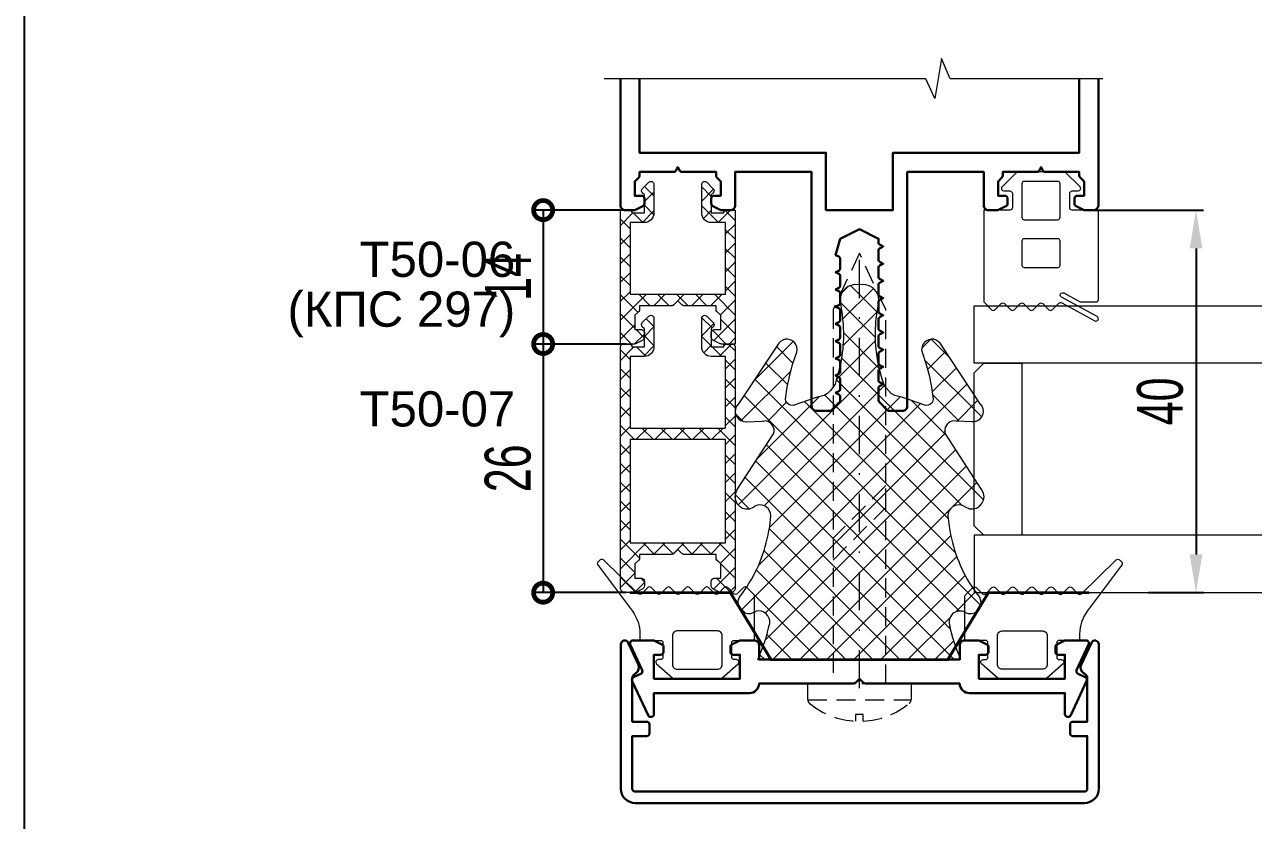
# Model space of a CAD drawing. Extents: x -37 to 8820, y -336 to 478.
# Drawn here: x 5480 to 5560.3, y 119.6 to 171.6 of the extents above; entities that cross this region are included whole.
import ezdxf

# ---------------------------------------------------------------- set-up
doc = ezdxf.new("R2010")
doc.units = 0
doc.header["$LTSCALE"] = 5
doc.linetypes.add('DASHDOT', pattern=[1, 0.5, -0.25, 0, -0.25])
doc.linetypes.add('HIDDEN', pattern=[0.375, 0.25, -0.125])
doc.layers.get('0').update_dxf_attribs({"linetype": 'CONTINUOUS', "lineweight": 30})
doc.layers.get('DEFPOINTS').update_dxf_attribs({"linetype": 'CONTINUOUS'})
for name, color, linetype, lineweight in [('1', 6, 'DASHDOT', 13), ('2', 3, 'HIDDEN', 13), ('Dimentions', 5, 'CONTINUOUS', 15), ('Glass', 5, 'CONTINUOUS', 20), ('Герлен', 7, 'CONTINUOUS', 60), ('Зигзаг', 1, 'CONTINUOUS', 15), ('Текстовый', 7, 'CONTINUOUS', 9), ('Уплотнители', 1, 'CONTINUOUS', 20), ('Штриховка', 1, 'CONTINUOUS', 5)]:
    doc.layers.add(name, color=color, linetype=linetype, lineweight=lineweight)
doc.layers.add('Скрытые', color=14, linetype='CONTINUOUS', plot=False)
doc.styles.add('3', font='RUSS.SHX', dxfattribs={"width": 0.7, "height": 3})
doc.styles.add('Каталожный', font='arial.ttf', dxfattribs={"height": 2.5})
doc.dimstyles.new('MX1_6', dxfattribs={"dimtxt": 3, "dimasz": 2.5, "dimexe": 0.5, "dimexo": 0, "dimgap": 0.8, "dimtad": 1, "dimlfac": 1.6, "dimdsep": 46, "dimtxsty": '3', "dimcen": 0, "dimclrd": 256, "dimclre": 256, "dimclrt": 256, "dimaunit": 1, "dimadec": 0, "dimazin": 0, "dimtfac": 1, "dimtmove": 0, "dimatfit": 1, "dimfxl": 1, "dimtvp": 1, "dimtolj": 1, "dimtzin": 0, "dimarcsym": 0})

# ---------------------------------------------------------------- blocks, each defined once
blk = doc.blocks.new('_DotSmall')
at = {"color": 0, "linetype": 'ByBlock', "const_width": 0.5}
blk.add_lwpolyline([(-0.0625, 0, 1), (0.0625, 0, 1)], format="xyb", close=True, dxfattribs=at)
blk = doc.blocks.new('*D927')
at = {"layer": 'DEFPOINTS', "color": 0, "linetype": 'Continuous', "transparency": 16777216}
for p in [(5518.962, 159.457), (5513.907, 150.707), (5519.337, 150.707)]:
    blk.add_point(p, dxfattribs=at)
at = {"layer": 'Dimentions', "linetype": 'Continuous', "lineweight": -2, "transparency": 16777216}
for p, q in [((5518.962, 159.457), (5513.407, 159.457)), ((5513.907, 159.457), (5513.907, 150.707)), ((5519.337, 150.707), (5513.407, 150.707))]:
    blk.add_line(p, q, dxfattribs=at)
at = {"layer": 'Dimentions', "linetype": 'Continuous', "lineweight": -2, "transparency": 16777216, "xscale": 2.5, "yscale": 2.5, "zscale": 2.5}
for p, rotation in [((5513.907, 159.457), 90), ((5513.907, 150.707), 270)]:
    blk.add_blockref('_DotSmall', p, dxfattribs=dict(at, rotation=rotation))
at = {"layer": 'Dimentions', "linetype": 'Continuous', "transparency": 16777216, "insert": (5511.607, 155.082), "char_height": 3, "attachment_point": 5, "rotation": 90, "style": '3'}
blk.add_mtext('\\A1;14', dxfattribs=at)
blk = doc.blocks.new('*D1155')
at = {"layer": 'DEFPOINTS', "color": 0, "transparency": 16777216}
for p in [(5549.609, 159.457), (5553.479, 134.457), (5556.595, 134.457)]:
    blk.add_point(p, dxfattribs=at)
at = {"layer": 'Dimentions', "lineweight": -2, "transparency": 16777216}
for p, q in [((5549.609, 159.457), (5557.095, 159.457)), ((5556.595, 156.957), (5556.595, 136.957)), ((5553.479, 134.457), (5557.095, 134.457))]:
    blk.add_line(p, q, dxfattribs=at)
at = {"layer": 'Dimentions', "transparency": 16777216}
for points in [[(5556.179, 156.957), (5557.012, 156.957), (5556.595, 159.457)], [(5556.179, 136.957), (5557.012, 136.957), (5556.595, 134.457)]]:
    blk.add_solid(points, dxfattribs=at)
at = {"layer": 'Dimentions', "transparency": 16777216, "insert": (5554.252, 146.957), "char_height": 3, "attachment_point": 5, "rotation": 90, "style": '3'}
blk.add_mtext('\\A1;40', dxfattribs=at)
blk = doc.blocks.new('*D1156')
at = {"layer": 'DEFPOINTS', "color": 0, "linetype": 'Continuous', "transparency": 16777216}
for p in [(5518.962, 150.707), (5513.907, 134.457), (5519.337, 134.457)]:
    blk.add_point(p, dxfattribs=at)
at = {"layer": 'Dimentions', "linetype": 'Continuous', "lineweight": -2, "transparency": 16777216}
for p, q in [((5518.962, 150.707), (5513.407, 150.707)), ((5513.907, 150.707), (5513.907, 134.457)), ((5519.337, 134.457), (5513.407, 134.457))]:
    blk.add_line(p, q, dxfattribs=at)
at = {"layer": 'Dimentions', "linetype": 'Continuous', "lineweight": -2, "transparency": 16777216, "xscale": 2.5, "yscale": 2.5, "zscale": 2.5}
for p, rotation in [((5513.907, 150.707), 90), ((5513.907, 134.457), 270)]:
    blk.add_blockref('_DotSmall', p, dxfattribs=dict(at, rotation=rotation))
at = {"layer": 'Dimentions', "linetype": 'Continuous', "transparency": 16777216, "insert": (5511.607, 142.582), "char_height": 3, "attachment_point": 5, "rotation": 90, "style": '3'}
blk.add_mtext('\\A1;26', dxfattribs=at)
blk = doc.blocks.new('1')
at = {"layer": 'Уплотнители'}
blk.add_line((0, -6.638), (0, 6.638), dxfattribs=at)
for points in [[(4.054, 7.863), (4.19, 7.754), (4.775, 7.346)], [(11.114, 7.985), (14.746, 5.618), (14.909, 5.577)], [(15.562, 7.563), (15.549, 7.373), (15.589, 6.353), (15.603, 6.19)], [(15.549, 7.373), (15.549, 7.359)], [(20.786, 5.156), (20.677, 5.278), (16.719, 7.904)], [(0, 6.638), (0.707, 6.353), (1.428, 6.108), (2.163, 5.917), (2.353, 5.863)], [(3.02, 7.101), (3.088, 6.938), (3.156, 6.747)], [(9.862, 7.169), (9.93, 6.979), (10.026, 6.829)], [(8.693, 5.863), (9.4, 5.795), (9.577, 5.809)], [(15.589, 6.353), (15.589, 6.339)], [(14.746, 5.618), (14.746, 5.605)], [(24.513, -0.231), (24.486, 0), (24.513, 0.231)], [(24.486, 0), (24.486, -0.014)], [(17.263, -2.313), (17.263, -2.326)], [(16.95, -3.333), (16.95, -3.346)], [(16.61, -4.339), (16.61, -4.353)], [(11.114, -7.985), (14.746, -5.618), (14.909, -5.577)], [(16.719, -7.904), (20.677, -5.278), (20.786, -5.156)], [(0, -6.638), (0.707, -6.353), (1.428, -6.108), (2.163, -5.917)], [(9.577, -5.809), (9.4, -5.781), (8.693, -5.863)], [(15.562, -7.563), (15.549, -7.373), (15.589, -6.353), (15.603, -6.176)], [(15.589, -6.353), (15.589, -6.366)], [(3.088, -6.938), (3.088, -6.924), (3.02, -7.101)], [(9.862, -7.169), (9.93, -6.979), (10.026, -6.829)], [(4.775, -7.346), (4.19, -7.754), (4.054, -7.863)], [(15.549, -7.373), (15.549, -7.387)]]:
    blk.add_lwpolyline(points, dxfattribs=at)
for points in [[(23.724, 1.238), (23.493, 1.265), (23.262, 1.238), (22.541, 1.129, -0.091156), (18.95, 1.32), (18.256, 1.51), (18.011, 1.592), (17.78, 1.728), (17.576, 1.891), (17.399, 2.081), (17.263, 2.313), (17.127, 2.83), (16.95, 3.333), (16.61, 4.339), (16.623, 4.489), (16.678, 4.625), (16.759, 4.734), (16.895, 4.802), (17.031, 4.829), (17.807, 4.72), (18.582, 4.557), (19.344, 4.353), (20.092, 4.095), (20.255, 4.067), (20.432, 4.095)], [(20.432, -4.095), (20.255, -4.067), (20.092, -4.095), (19.344, -4.353), (18.582, -4.557), (17.807, -4.72), (17.031, -4.829), (16.895, -4.802), (16.759, -4.734), (16.678, -4.612), (16.623, -4.489), (16.61, -4.339), (16.95, -3.333), (17.127, -2.83), (17.263, -2.313), (17.399, -2.081), (17.576, -1.891), (17.78, -1.728), (18.011, -1.592), (18.256, -1.51), (18.95, -1.32, -0.091156), (22.541, -1.129), (23.262, -1.238), (23.493, -1.265), (23.724, -1.238)]]:
    blk.add_lwpolyline(points, format="xyb", dxfattribs=at)
blk.add_arc((2.448, -6.584), 0.725, 331.99667, 113.16431, dxfattribs=at)
for points in [[(4.054, 7.863), (3.483, 8.167), (2.913, 7.721), (3.02, 7.101)], [(11.114, 7.985), (10.515, 8.44), (9.696, 7.86), (9.862, 7.169)], [(16.719, 7.904), (16.304, 8.307), (15.684, 8.116), (15.562, 7.563)], [(4.775, 7.346), (6.039, 6.535), (7.216, 6.114), (8.693, 5.863)], [(2.353, 5.863), (2.82, 5.791), (3.304, 6.274), (3.156, 6.747)], [(9.577, 5.809), (10.023, 5.934), (10.241, 6.419), (10.026, 6.829)], [(14.909, 5.577), (15.253, 5.547), (15.604, 5.837), (15.603, 6.19)], [(20.432, 4.095), (20.887, 4.194), (21.117, 4.806), (20.786, 5.156)], [(24.513, 0.231), (24.529, 0.69), (24.164, 1.159), (23.724, 1.238)], [(23.724, -1.238), (24.2, -1.106), (24.509, -0.733), (24.513, -0.231)], [(20.786, -5.156), (21.117, -4.806), (20.887, -4.194), (20.432, -4.095)], [(15.603, -6.176), (15.595, -5.83), (15.248, -5.548), (14.909, -5.577)], [(8.693, -5.863), (7.303, -6.095), (5.949, -6.556), (4.775, -7.346)], [(10.026, -6.829), (10.234, -6.412), (10.041, -5.944), (9.577, -5.809)], [(3.02, -7.101), (2.913, -7.721), (3.483, -8.167), (4.054, -7.863)], [(9.862, -7.169), (9.696, -7.86), (10.515, -8.44), (11.114, -7.985)], [(15.562, -7.563), (15.655, -8.105), (16.342, -8.292), (16.719, -7.904)]]:
    blk.add_open_spline(points, degree=3, dxfattribs=at)

msp = doc.modelspace()

# ---------------------------------------------------------------- hatches: boundary and pattern name
at = {"layer": 'Штриховка', "lineweight": 5}
h = msp.add_hatch(dxfattribs=at)
h.set_pattern_fill('ANSI37', color=256, scale=7, style=0)
h.set_pattern_definition([(45, (7916.0823, 7291.2416), (-0.61871843, 0.61871843), []), (135, (7916.0823, 7291.2416), (-0.61871843, -0.61871843), [])])
edge = h.paths.add_edge_path()
edge.add_line((5522.7115, 153.5192), (5522.454, 153.2616))
edge.add_arc((5522.3214, 153.3942), 0.1875, 270, 315, ccw=False)
edge.add_line((5522.3214, 153.2067), (5520.2115, 153.2067))
edge.add_line((5520.2115, 153.2067), (5520.2115, 152.9719))
edge.add_arc((5520.024, 152.9719), 0.1875, -45, 0, ccw=False)
edge.add_line((5520.1566, 152.8393), (5519.899, 152.5817))
edge.add_line((5519.899, 152.5817), (5519.899, 151.6442))
edge.add_line((5519.899, 151.6442), (5520.3365, 151.6442))
edge.add_arc((5520.3365, 151.4567), 0.1875, 0, 90, ccw=False)
edge.add_line((5520.524, 151.4567), (5520.524, 151.1351))
edge.add_arc((5520.3365, 151.1351), 0.1875, 296.565051, 360, ccw=False)
edge.add_line((5520.4204, 150.9674), (5519.9386, 150.7265))
edge.add_arc((5519.8548, 150.8942), 0.1875, 270, 296.565051, ccw=False)
edge.add_line((5519.8548, 150.7067), (5518.9615, 150.7067))
edge.add_line((5518.9615, 150.7067), (5518.9615, 159.4567))
edge.add_line((5518.9615, 159.4567), (5519.524, 159.4567))
edge.add_arc((5519.524, 159.2692), 0.1875, 0, 90, ccw=False)
edge.add_line((5519.7115, 159.2692), (5520.524, 159.2692))
edge.add_line((5520.524, 159.2692), (5520.524, 160.4567))
edge.add_line((5520.524, 160.4567), (5520.3915, 160.5893))
edge.add_arc((5520.524, 160.7219), 0.1875, 135, 225, ccw=False)
edge.add_line((5520.3915, 160.8545), (5520.8107, 161.2737))
edge.add_arc((5520.9508, 161.1335), 0.1982, 0, 135, ccw=False)
edge.add_line((5521.149, 161.1335), (5521.149, 159.2692))
edge.add_arc((5520.524, 159.2692), 0.625, -90, 0, ccw=False)
edge.add_line((5520.524, 158.6442), (5519.5865, 158.6442))
edge.add_line((5519.5865, 158.6442), (5519.5865, 153.9567))
edge.add_line((5519.5865, 153.9567), (5525.8365, 153.9567))
edge.add_line((5525.8365, 153.9567), (5525.8365, 158.6442))
edge.add_line((5525.8365, 158.6442), (5524.899, 158.6442))
edge.add_arc((5524.899, 159.2692), 0.625, 180, 270, ccw=False)
edge.add_line((5524.274, 159.2692), (5524.274, 161.1335))
edge.add_arc((5524.4723, 161.1335), 0.1982, 45, 180, ccw=False)
edge.add_line((5524.6124, 161.2737), (5525.0316, 160.8545))
edge.add_arc((5524.899, 160.7219), 0.1875, -45, 45, ccw=False)
edge.add_line((5525.0316, 160.5893), (5524.899, 160.4567))
edge.add_line((5524.899, 160.4567), (5524.899, 159.2692))
edge.add_line((5524.899, 159.2692), (5525.7115, 159.2692))
edge.add_arc((5525.899, 159.2692), 0.1875, 90, 180, ccw=False)
edge.add_line((5525.899, 159.4567), (5526.4615, 159.4567))
edge.add_line((5526.4615, 159.4567), (5526.4615, 150.7067))
edge.add_line((5526.4615, 150.7067), (5525.5683, 150.7067))
edge.add_arc((5525.5683, 150.8942), 0.1875, 243.434949, 270, ccw=False)
edge.add_line((5525.4845, 150.7265), (5525.0027, 150.9674))
edge.add_arc((5525.0865, 151.1351), 0.1875, 180, 243.434949, ccw=False)
edge.add_line((5524.899, 151.1351), (5524.899, 151.4567))
edge.add_arc((5525.0865, 151.4567), 0.1875, 90, 180, ccw=False)
edge.add_line((5525.0865, 151.6442), (5525.524, 151.6442))
edge.add_line((5525.524, 151.6442), (5525.524, 152.5817))
edge.add_line((5525.524, 152.5817), (5525.2665, 152.8393))
edge.add_arc((5525.399, 152.9719), 0.1875, 180, 225, ccw=False)
edge.add_line((5525.2115, 152.9719), (5525.2115, 153.2067))
edge.add_line((5525.2115, 153.2067), (5523.1017, 153.2067))
edge.add_arc((5523.1017, 153.3942), 0.1875, 225, 270, ccw=False)
edge.add_line((5522.9691, 153.2616), (5522.7115, 153.5192))
h = msp.add_hatch(dxfattribs=at)
h.set_pattern_fill('NET', color=256, scale=10, angle=135, style=0)
h.set_pattern_definition([(135, (3392.3131, -6973.952), (-0.88388348, -0.88388348), []), (225, (3392.3131, -6973.952), (0.88388348, -0.88388348), [])])
edge = h.paths.add_edge_path()
edge.add_spline(control_points=[(5534.3553, 154.595), (5533.8962, 154.6109), (5533.4271, 154.2461), (5533.3486, 153.806)], knot_values=[0, 0, 0, 0, 1, 1, 1, 1], degree=3, periodic=0)
edge.add_line((5533.3486, 153.806), (5533.3214, 153.5748))
edge.add_line((5533.3214, 153.5748), (5533.3486, 153.3435))
edge.add_line((5533.3486, 153.3435), (5533.4575, 152.6225))
edge.add_arc((5523.5947, 151.3449), 9.9451, 346.547552, 367.381309, ccw=False)
edge.add_line((5533.267, 149.0312), (5533.0766, 148.3375))
edge.add_line((5533.0766, 148.3375), (5532.995, 148.0926))
edge.add_line((5532.995, 148.0926), (5532.8589, 147.8613))
edge.add_line((5532.8589, 147.8613), (5532.6957, 147.6573))
edge.add_line((5532.6957, 147.6573), (5532.5052, 147.4804))
edge.add_line((5532.5052, 147.4804), (5532.274, 147.3444))
edge.add_line((5532.274, 147.3444), (5531.757, 147.2084))
edge.add_line((5531.757, 147.2084), (5531.2537, 147.0315))
edge.add_line((5531.2537, 147.0315), (5530.2471, 146.6914))
edge.add_line((5530.2471, 146.6914), (5530.0974, 146.7051))
edge.add_line((5530.0974, 146.7051), (5529.9614, 146.7595))
edge.add_line((5529.9614, 146.7595), (5529.8526, 146.8411))
edge.add_line((5529.8526, 146.8411), (5529.7846, 146.9771))
edge.add_line((5529.7846, 146.9771), (5529.7573, 147.1132))
edge.add_line((5529.7573, 147.1132), (5529.8662, 147.8885))
edge.add_line((5529.8662, 147.8885), (5530.0294, 148.6639))
edge.add_line((5530.0294, 148.6639), (5530.2335, 149.4257))
edge.add_line((5530.2335, 149.4257), (5530.4919, 150.1739))
edge.add_line((5530.4919, 150.1739), (5530.5191, 150.3372))
edge.add_line((5530.5191, 150.3372), (5530.4919, 150.514))
edge.add_spline(control_points=[(5530.4919, 150.514), (5530.3929, 150.9688), (5529.7809, 151.1982), (5529.4309, 150.8677)], knot_values=[0, 0, 0, 0, 1, 1, 1, 1], degree=3, periodic=0)
edge.add_line((5529.4309, 150.8677), (5529.3084, 150.7589))
edge.add_line((5529.3084, 150.7589), (5526.683, 146.8003))
edge.add_spline(control_points=[(5526.683, 146.8003), (5526.2792, 146.3854), (5526.4708, 145.7653), (5527.0231, 145.644)], knot_values=[0, 0, 0, 0, 1, 1, 1, 1], degree=3, periodic=0)
edge.add_line((5527.0231, 145.644), (5527.2135, 145.6304))
edge.add_line((5527.2135, 145.6304), (5528.2338, 145.6712))
edge.add_line((5528.2338, 145.6712), (5528.397, 145.6848))
edge.add_spline(control_points=[(5528.397, 145.6848), (5528.7491, 145.6862), (5529.0393, 145.3345), (5529.0092, 144.991)], knot_values=[0, 0, 0, 0, 1, 1, 1, 1], degree=3, periodic=0)
edge.add_line((5529.0125, 145.0044), (5528.9683, 144.8278))
edge.add_line((5528.9683, 144.8278), (5526.6014, 141.1957))
edge.add_spline(control_points=[(5526.6014, 141.1957), (5526.1468, 140.5967), (5526.7265, 139.778), (5527.4176, 139.9442)], knot_values=[0, 0, 0, 0, 1, 1, 1, 1], degree=3, periodic=0)
edge.add_line((5527.4176, 139.9442), (5527.608, 140.0122))
edge.add_line((5527.608, 140.0122), (5527.7576, 140.1074))
edge.add_spline(control_points=[(5527.7576, 140.1074), (5528.168, 140.3226), (5528.6528, 140.1049), (5528.7779, 139.6585)], knot_values=[0, 0, 0, 0, 1, 1, 1, 1], degree=3, periodic=0)
edge.add_line((5528.777, 139.67), (5528.7915, 139.4817))
edge.add_line((5528.7915, 139.4817), (5528.7235, 138.7743))
edge.add_spline(control_points=[(5528.7235, 138.7743), (5528.4727, 137.2981), (5528.0513, 136.1207), (5527.2407, 134.8565)], knot_values=[0, 0, 0, 0, 1, 1, 1, 1], degree=3, periodic=0)
edge.add_line((5527.2407, 134.8565), (5526.8326, 134.2716))
edge.add_line((5526.8326, 134.2716), (5526.7238, 134.1355))
edge.add_spline(control_points=[(5526.7238, 134.1355), (5526.42, 133.5644), (5526.8657, 132.9949), (5527.4856, 133.1017)], knot_values=[0, 0, 0, 0, 1, 1, 1, 1], degree=3, periodic=0)
edge.add_line((5527.4856, 133.1017), (5527.6488, 133.1697))
edge.add_line((5527.6488, 133.1697), (5527.8393, 133.2377))
edge.add_spline(control_points=[(5527.8393, 133.2377), (5528.3124, 133.3857), (5528.7958, 132.9021), (5528.7235, 132.4351)], knot_values=[0, 0, 0, 0, 1, 1, 1, 1], degree=3, periodic=0)
edge.add_line((5528.7276, 132.4496), (5528.6691, 132.2447))
edge.add_line((5528.6691, 132.2447), (5528.4786, 131.5101))
edge.add_line((5528.4786, 131.5101), (5528.2338, 130.7891))
edge.add_line((5528.2338, 130.7891), (5527.9481, 130.0817))
edge.add_line((5527.9481, 130.0817), (5541.225, 130.0817))
edge.add_line((5541.225, 130.0817), (5540.9393, 130.7891))
edge.add_line((5540.9393, 130.7891), (5540.6945, 131.5101))
edge.add_line((5540.6945, 131.5101), (5540.504, 132.2447))
edge.add_arc((5541.1704, 132.5298), 0.7248, 61.996669, 203.164313, ccw=False)
edge.add_line((5541.5107, 133.1697), (5541.6875, 133.1017))
edge.add_spline(control_points=[(5541.6875, 133.1017), (5542.3074, 132.9949), (5542.7531, 133.5644), (5542.4493, 134.1355)], knot_values=[0, 0, 0, 0, 1, 1, 1, 1], degree=3, periodic=0)
edge.add_line((5542.4493, 134.1355), (5542.3405, 134.2716))
edge.add_line((5542.3405, 134.2716), (5541.9324, 134.8565))
edge.add_spline(control_points=[(5541.9324, 134.8565), (5541.1425, 136.0309), (5540.6811, 137.3851), (5540.4496, 138.7743)], knot_values=[0, 0, 0, 0, 1, 1, 1, 1], degree=3, periodic=0)
edge.add_line((5540.4496, 138.7743), (5540.368, 139.4817))
edge.add_line((5540.368, 139.4817), (5540.3952, 139.6585))
edge.add_spline(control_points=[(5540.3952, 139.6585), (5540.531, 140.1228), (5540.9983, 140.316), (5541.4154, 140.1074)], knot_values=[0, 0, 0, 0, 1, 1, 1, 1], degree=3, periodic=0)
edge.add_line((5541.4017, 140.1161), (5541.5651, 140.0122))
edge.add_line((5541.5651, 140.0122), (5541.7555, 139.9442))
edge.add_spline(control_points=[(5541.7555, 139.9442), (5542.4466, 139.778), (5543.0263, 140.5967), (5542.5717, 141.1957)], knot_values=[0, 0, 0, 0, 1, 1, 1, 1], degree=3, periodic=0)
edge.add_line((5542.5717, 141.1957), (5540.2047, 144.8278))
edge.add_line((5540.2047, 144.8278), (5540.1639, 144.991))
edge.add_spline(control_points=[(5540.1639, 144.991), (5540.1342, 145.3302), (5540.4163, 145.6766), (5540.7625, 145.6848)], knot_values=[0, 0, 0, 0, 1, 1, 1, 1], degree=3, periodic=0)
edge.add_line((5540.7435, 145.6863), (5540.9393, 145.6712))
edge.add_line((5540.9393, 145.6712), (5541.9596, 145.6304))
edge.add_line((5541.9596, 145.6304), (5542.15, 145.644))
edge.add_spline(control_points=[(5542.15, 145.644), (5542.6914, 145.7369), (5542.8785, 146.4235), (5542.4901, 146.8003)], knot_values=[0, 0, 0, 0, 1, 1, 1, 1], degree=3, periodic=0)
edge.add_line((5542.4901, 146.8003), (5539.8647, 150.7589))
edge.add_line((5539.8647, 150.7589), (5539.7422, 150.8677))
edge.add_spline(control_points=[(5539.7422, 150.8677), (5539.3922, 151.1982), (5538.7802, 150.9688), (5538.6812, 150.514)], knot_values=[0, 0, 0, 0, 1, 1, 1, 1], degree=3, periodic=0)
edge.add_line((5538.6812, 150.514), (5538.654, 150.3372))
edge.add_line((5538.654, 150.3372), (5538.6812, 150.1739))
edge.add_line((5538.6812, 150.1739), (5538.9396, 149.4257))
edge.add_line((5538.9396, 149.4257), (5539.1437, 148.6639))
edge.add_line((5539.1437, 148.6639), (5539.3069, 147.8885))
edge.add_line((5539.3069, 147.8885), (5539.4157, 147.1132))
edge.add_line((5539.4157, 147.1132), (5539.3885, 146.9771))
edge.add_line((5539.3885, 146.9771), (5539.3205, 146.8411))
edge.add_line((5539.3205, 146.8411), (5539.1981, 146.7595))
edge.add_line((5539.1981, 146.7595), (5539.0757, 146.7051))
edge.add_line((5539.0757, 146.7051), (5538.926, 146.6914))
edge.add_line((5538.926, 146.6914), (5537.9194, 147.0315))
edge.add_line((5537.9194, 147.0315), (5537.4161, 147.2084))
edge.add_line((5537.4161, 147.2084), (5536.8991, 147.3444))
edge.add_line((5536.8991, 147.3444), (5536.6679, 147.4804))
edge.add_line((5536.6679, 147.4804), (5536.4774, 147.6573))
edge.add_line((5536.4774, 147.6573), (5536.3142, 147.8613))
edge.add_line((5536.3142, 147.8613), (5536.1781, 148.0926))
edge.add_line((5536.1781, 148.0926), (5536.0965, 148.3375))
edge.add_line((5536.0965, 148.3375), (5535.9061, 149.0312))
edge.add_arc((5545.5784, 151.3449), 9.9451, 172.618691, 193.452448, ccw=False)
edge.add_line((5535.7156, 152.6225), (5535.8245, 153.3435))
edge.add_line((5535.8245, 153.3435), (5535.8517, 153.5748))
edge.add_line((5535.8517, 153.5748), (5535.8245, 153.806))
edge.add_spline(control_points=[(5535.8245, 153.806), (5535.692, 154.2812), (5535.3193, 154.5905), (5534.8178, 154.595)], knot_values=[0, 0, 0, 0, 1, 1, 1, 1], degree=3, periodic=0)
edge.add_line((5534.8178, 154.595), (5534.5865, 154.5678))
edge.add_line((5534.5865, 154.5678), (5534.3553, 154.595))
h = msp.add_hatch(dxfattribs=at)
h.set_pattern_fill('ANSI37', color=256, scale=7, style=0)
h.set_pattern_definition([(45, (7893.3299, 7274.52366), (-0.61871843, 0.61871843), []), (135, (7893.3299, 7274.52366), (-0.61871843, -0.61871843), [])])
h.paths.add_polyline_path([(5525.8365, 144.4567), (5519.5865, 144.4567), (5519.5865, 137.7067), (5525.8365, 137.7067)], flags=16)
edge = h.paths.add_edge_path()
edge.add_line((5525.8365, 145.2067), (5525.8365, 149.8942))
edge.add_line((5525.8365, 149.8942), (5524.899, 149.8942))
edge.add_arc((5524.899, 150.5192), 0.625, 180, 270, ccw=False)
edge.add_line((5524.274, 150.5192), (5524.274, 152.3835))
edge.add_arc((5524.4723, 152.3835), 0.1982, 45, 180, ccw=False)
edge.add_line((5524.6124, 152.5237), (5525.0316, 152.1045))
edge.add_arc((5524.899, 151.9719), 0.1875, -45, 45, ccw=False)
edge.add_line((5525.0316, 151.8393), (5524.899, 151.7067))
edge.add_line((5524.899, 151.7067), (5524.899, 150.5192))
edge.add_line((5524.899, 150.5192), (5525.7115, 150.5192))
edge.add_arc((5525.899, 150.5192), 0.1875, 90, 180, ccw=False)
edge.add_line((5525.899, 150.7067), (5526.274, 150.7067))
edge.add_arc((5526.274, 150.5192), 0.1875, 0, 90, ccw=False)
edge.add_line((5526.4615, 150.5192), (5526.4615, 134.7692))
edge.add_arc((5526.149, 134.7692), 0.3125, -90, 0, ccw=False)
edge.add_line((5526.149, 134.4567), (5525.5683, 134.4567))
edge.add_arc((5525.5683, 134.6442), 0.1875, 243.434949, 270, ccw=False)
edge.add_line((5525.4845, 134.4765), (5525.0027, 134.7174))
edge.add_arc((5525.0865, 134.8851), 0.1875, 180, 243.434949, ccw=False)
edge.add_line((5524.899, 134.8851), (5524.899, 135.2067))
edge.add_arc((5525.0865, 135.2067), 0.1875, 90, 180, ccw=False)
edge.add_line((5525.0865, 135.3942), (5525.524, 135.3942))
edge.add_line((5525.524, 135.3942), (5525.524, 136.3317))
edge.add_line((5525.524, 136.3317), (5525.2665, 136.5893))
edge.add_arc((5525.399, 136.7219), 0.1875, 180, 225, ccw=False)
edge.add_line((5525.2115, 136.7219), (5525.2115, 136.9567))
edge.add_line((5525.2115, 136.9567), (5523.1017, 136.9567))
edge.add_arc((5523.1017, 137.1442), 0.1875, 225, 270, ccw=False)
edge.add_line((5522.9691, 137.0116), (5522.7115, 137.2692))
edge.add_line((5522.7115, 137.2692), (5522.454, 137.0116))
edge.add_arc((5522.3214, 137.1442), 0.1875, 270, 315, ccw=False)
edge.add_line((5522.3214, 136.9567), (5520.2115, 136.9567))
edge.add_line((5520.2115, 136.9567), (5520.2115, 136.7219))
edge.add_arc((5520.024, 136.7219), 0.1875, -45, 0, ccw=False)
edge.add_line((5520.1566, 136.5893), (5519.899, 136.3317))
edge.add_line((5519.899, 136.3317), (5519.899, 135.3942))
edge.add_line((5519.899, 135.3942), (5520.3365, 135.3942))
edge.add_arc((5520.3365, 135.2067), 0.1875, 0, 90, ccw=False)
edge.add_line((5520.524, 135.2067), (5520.524, 134.8851))
edge.add_arc((5520.3365, 134.8851), 0.1875, -63.434949, 0, ccw=False)
edge.add_line((5520.4204, 134.7174), (5519.9386, 134.4765))
edge.add_arc((5519.8548, 134.6442), 0.1875, 270, 296.565051, ccw=False)
edge.add_line((5519.8548, 134.4567), (5519.274, 134.4567))
edge.add_arc((5519.274, 134.7692), 0.3125, 180, 270, ccw=False)
edge.add_line((5518.9615, 134.7692), (5518.9615, 150.5192))
edge.add_arc((5519.149, 150.5192), 0.1875, 90, 180, ccw=False)
edge.add_line((5519.149, 150.7067), (5519.524, 150.7067))
edge.add_arc((5519.524, 150.5192), 0.1875, 0, 90, ccw=False)
edge.add_line((5519.7115, 150.5192), (5520.524, 150.5192))
edge.add_line((5520.524, 150.5192), (5520.524, 151.7067))
edge.add_line((5520.524, 151.7067), (5520.3915, 151.8393))
edge.add_arc((5520.524, 151.9719), 0.1875, 135, 225, ccw=False)
edge.add_line((5520.3915, 152.1045), (5520.8107, 152.5237))
edge.add_arc((5520.9508, 152.3835), 0.1982, 0, 135, ccw=False)
edge.add_line((5521.149, 152.3835), (5521.149, 150.5192))
edge.add_arc((5520.524, 150.5192), 0.625, -90, 0, ccw=False)
edge.add_line((5520.524, 149.8942), (5519.5865, 149.8942))
edge.add_line((5519.5865, 149.8942), (5519.5865, 145.2067))
edge.add_line((5519.5865, 145.2067), (5525.8365, 145.2067))

# ---------------------------------------------------------------- linework, layer by layer
msp.add_lwpolyline([(5518.9615, 168.0375), (5518.9615, 159.7692, 0.4142136), (5519.274, 159.4567), (5519.8548, 159.4567, 0.1164338), (5519.9386, 159.4765), (5520.4204, 159.7174, 0.284079), (5520.524, 159.8851), (5520.524, 160.2067, 0.4142136), (5520.3365, 160.3942), (5519.899, 160.3942), (5519.899, 161.3317), (5520.1566, 161.5893, 0.1989124), (5520.2115, 161.7219), (5520.2115, 161.9567), (5522.4394, 161.9567, 0.284079), (5522.6071, 162.0604), (5522.7115, 162.2692), (5522.816, 162.0604, 0.284079), (5522.9837, 161.9567), (5525.2115, 161.9567), (5525.2115, 161.7219, 0.1989124), (5525.2665, 161.5893), (5525.524, 161.3317), (5525.524, 160.3942), (5525.0865, 160.3942, 0.4142136), (5524.899, 160.2067), (5524.899, 159.8851, 0.284079), (5525.0027, 159.7174), (5525.4845, 159.4765, 0.1164338), (5525.5683, 159.4567), (5526.149, 159.4567, 0.4142136), (5526.4615, 159.7692), (5526.4615, 161.9567), (5531.4615, 161.9567), (5531.4615, 146.6442, 0.4142136), (5531.774, 146.3317), (5532.6339, 146.3317, 0.1989124), (5532.7665, 146.3866), (5533.2816, 146.9018, 0.1989124), (5533.3365, 147.0344), (5533.3365, 147.2471, 0.284079), (5533.2329, 147.4148), (5533.024, 147.5192), (5533.2329, 147.6236, 0.284079), (5533.3365, 147.7913), (5533.3365, 148.3721, 0.284079), (5533.2329, 148.5398), (5533.024, 148.6442), (5533.2329, 148.7486, 0.284079), (5533.3365, 148.9163), (5533.3365, 149.4971, 0.284079), (5533.2329, 149.6648), (5533.024, 149.7692), (5533.2329, 149.8736, 0.284079), (5533.3365, 150.0413), (5533.3365, 150.6221, 0.284079), (5533.2329, 150.7898), (5533.024, 150.8942), (5533.2329, 150.9986, 0.284079), (5533.3365, 151.1663), (5533.3365, 151.7471, 0.284079), (5533.2329, 151.9148), (5533.024, 152.0192), (5533.2329, 152.1236, 0.284079), (5533.3365, 152.2913), (5533.3365, 152.8721, 0.284079), (5533.2329, 153.0398), (5533.024, 153.1442), (5533.2329, 153.2486, 0.284079), (5533.3365, 153.4163), (5533.3365, 153.9971, 0.284079), (5533.2329, 154.1648), (5533.024, 154.2692), (5533.2329, 154.3736, 0.284079), (5533.3365, 154.5413), (5533.3365, 155.1221, 0.284079), (5533.2329, 155.2898), (5533.024, 155.3942), (5533.2329, 155.4986, 0.284079), (5533.3365, 155.6663), (5533.3365, 156.2471, 0.284079), (5533.2329, 156.4148), (5533.024, 156.5192), (5533.3365, 157.5817), (5534.5865, 158.2067), (5535.8365, 157.5817), (5535.8365, 157.3538, 0.284079), (5535.9402, 157.1861), (5536.149, 157.0817), (5535.9402, 156.9773, 0.284079), (5535.8365, 156.8096), (5535.8365, 156.2288, 0.284079), (5535.9402, 156.0611), (5536.149, 155.9567), (5535.9402, 155.8523, 0.284079), (5535.8365, 155.6846), (5535.8365, 155.1038, 0.284079), (5535.9402, 154.9361), (5536.149, 154.8317), (5535.9402, 154.7273, 0.284079), (5535.8365, 154.5596), (5535.8365, 153.9788, 0.284079), (5535.9402, 153.8111), (5536.149, 153.7067), (5535.9402, 153.6023, 0.284079), (5535.8365, 153.4346), (5535.8365, 152.8538, 0.284079), (5535.9402, 152.6861), (5536.149, 152.5817), (5535.9402, 152.4773, 0.284079), (5535.8365, 152.3096), (5535.8365, 151.7288, 0.284079), (5535.9402, 151.5611), (5536.149, 151.4567), (5535.9402, 151.3523, 0.284079), (5535.8365, 151.1846), (5535.8365, 150.6038, 0.284079), (5535.9402, 150.4361), (5536.149, 150.3317), (5535.9402, 150.2273, 0.284079), (5535.8365, 150.0596), (5535.8365, 149.4788, 0.284079), (5535.9402, 149.3111), (5536.149, 149.2067), (5535.9402, 149.1023, 0.284079), (5535.8365, 148.9346), (5535.8365, 148.3538, 0.284079), (5535.9402, 148.1861), (5536.149, 148.0817), (5535.9402, 147.9773, 0.284079), (5535.8365, 147.8096), (5535.8365, 147.0344, 0.1989124), (5535.8915, 146.9018), (5536.4066, 146.3866, 0.1989124), (5536.5392, 146.3317), (5537.399, 146.3317, 0.4142136), (5537.7115, 146.6442), (5537.7115, 161.9567), (5542.7115, 161.9567), (5542.7115, 159.7692, 0.4142136), (5543.024, 159.4567), (5543.6048, 159.4567, 0.1164338), (5543.6886, 159.4765), (5544.1704, 159.7174, 0.284079), (5544.274, 159.8851), (5544.274, 160.2067, 0.4142136), (5544.0865, 160.3942), (5543.649, 160.3942), (5543.649, 161.3317), (5543.9066, 161.5893, 0.1989124), (5543.9615, 161.7219), (5543.9615, 161.9567), (5546.1894, 161.9567, 0.284079), (5546.3571, 162.0604), (5546.4615, 162.2692), (5546.566, 162.0604, 0.284079), (5546.7337, 161.9567), (5548.9615, 161.9567), (5548.9615, 161.7219, 0.1989124), (5549.0165, 161.5893), (5549.274, 161.3317), (5549.274, 160.3942), (5548.8365, 160.3942, 0.4142136), (5548.649, 160.2067), (5548.649, 159.8851, 0.284079), (5548.7527, 159.7174), (5549.2345, 159.4765, 0.1164338), (5549.3183, 159.4567), (5549.899, 159.4567, 0.4142136), (5550.2115, 159.7692), (5550.2115, 168.0375)], format="xyb")
msp.add_lwpolyline([(5520.2115, 168.0375), (5520.2115, 163.2067), (5532.399, 163.2067), (5532.399, 159.4567), (5536.774, 159.4567), (5536.774, 163.2067), (5548.9615, 163.2067), (5548.9615, 168.0375)])
for points in [[(5519.7371, 126.019), (5519.7371, 128.8448, -0.2797393), (5519.939, 129.1774, 0.4015594), (5520.1336, 129.7504), (5519.4636, 131.1871, 0.8025849), (5518.9871, 131.0815), (5518.9871, 121.644, 0.4142136), (5519.9246, 120.7065), (5549.2996, 120.7065, 0.4142136), (5550.2371, 121.644), (5550.2371, 131.0815, 0.8025849), (5549.7605, 131.1871), (5549.0906, 129.7504, 0.4015594), (5549.2851, 129.1774, -0.2797393), (5549.4871, 128.8448), (5549.4871, 126.019), (5548.5496, 126.019, 0.4142136), (5548.3621, 125.8315), (5548.3621, 125.269, 0.4142136), (5548.5496, 125.0815), (5549.4871, 125.0815), (5549.4871, 121.644, -0.4142136), (5549.2996, 121.4565), (5519.9246, 121.4565, -0.4142136), (5519.7371, 121.644), (5519.7371, 125.0815), (5520.6746, 125.0815, 0.4142136), (5520.8621, 125.269), (5520.8621, 125.8315, 0.4142136), (5520.6746, 126.019)], [(5541.149, 128.5192), (5534.9767, 128.5192, -0.1989124), (5534.8441, 128.5741), (5534.5865, 128.8317), (5534.329, 128.5741, -0.1989124), (5534.1964, 128.5192), (5528.024, 128.5192, -0.4142136), (5527.399, 127.8942), (5521.149, 127.8942), (5521.149, 126.5192, -0.4142136), (5520.9615, 126.3317), (5520.9426, 126.3317, -0.2914734), (5520.7726, 126.44), (5519.7291, 128.6778, -0.4142136), (5519.8198, 128.927), (5520.2916, 129.147, 0.4142136), (5520.3823, 129.3961), (5519.6041, 131.065, -0.5486188), (5519.774, 131.3317), (5521.1048, 131.3317, -0.1164338), (5521.1886, 131.3119), (5521.6704, 131.071, -0.284079), (5521.774, 130.9033), (5521.774, 130.5817, -0.4142136), (5521.5865, 130.3942), (5521.149, 130.3942), (5521.149, 128.8317), (5526.774, 128.8317), (5526.774, 130.3942), (5526.3365, 130.3942, -0.4142136), (5526.149, 130.5817), (5526.149, 130.9033, -0.284079), (5526.2527, 131.071), (5526.7345, 131.3119, -0.1164338), (5526.8183, 131.3317), (5527.7115, 131.3317, -0.4142136), (5528.024, 131.0192), (5528.024, 130.0817), (5541.149, 130.0817), (5541.149, 131.0192, -0.4142136), (5541.4615, 131.3317), (5542.3548, 131.3317, -0.1164338), (5542.4386, 131.3119), (5542.9204, 131.071, -0.284079), (5543.024, 130.9033), (5543.024, 130.5817, -0.4142136), (5542.8365, 130.3942), (5542.399, 130.3942), (5542.399, 128.8317), (5548.024, 128.8317), (5548.024, 130.3942), (5547.5865, 130.3942, -0.4142136), (5547.399, 130.5817), (5547.399, 130.9033, -0.284079), (5547.5027, 131.071), (5547.9845, 131.3119, -0.1164338), (5548.0683, 131.3317), (5549.399, 131.3317, -0.5486188), (5549.569, 131.065), (5548.7908, 129.3961, 0.4142136), (5548.8815, 129.147), (5549.3533, 128.927, -0.4142136), (5549.444, 128.6778), (5548.4005, 126.44, -0.2914734), (5548.2305, 126.3317), (5548.2115, 126.3317, -0.4142136), (5548.024, 126.5192), (5548.024, 127.8942), (5541.774, 127.8942, -0.4142136)]]:
    msp.add_lwpolyline(points, format="xyb", close=True)
at = {"layer": '1'}
msp.add_line((5534.5865, 128.2067), (5534.5865, 156.3317), dxfattribs=at)
at = {"layer": '2'}
msp.add_line((5531.2115, 127.4632), (5537.9615, 127.4632), dxfattribs=at)
for points in [[(5536.3053, 128.5192), (5536.3053, 152.9583), (5534.5865, 156.6442), (5532.8678, 152.9583), (5532.8678, 128.5192)], [(5532.8678, 136.5851), (5536.3053, 140.0226), (5536.3053, 141.4549), (5532.8678, 138.0174)]]:
    msp.add_lwpolyline(points, close=True, dxfattribs=at)
msp.add_lwpolyline([(5534.3409, 126.0564, -0.1618489), (5531.3252, 127.2221, -0.2238875), (5531.2115, 127.4632), (5531.2115, 128.5192), (5537.9615, 128.5192), (5537.9615, 127.4632, -0.2238875), (5537.8479, 127.2221, -0.1618489), (5534.8322, 126.0564), (5534.8322, 126.494), (5534.3409, 126.494)], format="xyb", close=True, dxfattribs=at)
at = {"layer": 'Glass'}
for points in [[(5580.8414, 149.4567), (5542.0865, 149.4567), (5542.0865, 153.2067), (5580.8414, 153.2067)], [(5542.0865, 138.8317), (5542.0865, 148.8317), (5542.7115, 149.4567), (5545.2115, 149.4567), (5545.2115, 138.2067), (5542.7115, 138.2067)], [(5580.8414, 138.2067), (5542.0865, 138.2067), (5542.0865, 134.4567), (5580.8414, 134.4567)]]:
    msp.add_lwpolyline(points, close=True, dxfattribs=at)
at = {"layer": 'Герлен', "ltscale": 2, "const_width": 0.1875}
msp.add_lwpolyline([(5519.5644, 134.4567), (5526.149, 134.4567), (5528.8084, 130.0817), (5534.5865, 130.0817), (5540.3647, 130.0817), (5543.024, 134.4567), (5549.6087, 134.4567)], dxfattribs=at)
at = {"layer": 'Зигзаг'}
msp.add_lwpolyline([(5550.4997, 168.0375), (5540.5292, 168.0375), (5539.9483, 169.3554), (5539.5127, 166.7427), (5538.9302, 168.0375), (5517.9026, 168.0375)], dxfattribs=at)
at = {"layer": 'Скрытые', "linetype": 'Continuous'}
msp.add_lwpolyline([(5480, 10), (5480, 287), (5645, 287), (5645, 10)], close=True, dxfattribs=at)
at = {"layer": 'Уплотнители'}
for points in [[(5547.9423, 154.0426), (5548.9874, 153.4756, 0.1249127), (5549.0619, 153.4567), (5550.0553, 153.4567, 0.4142136), (5550.2115, 153.613), (5550.2115, 159.4567), (5548.4928, 159.4567, -0.4142136), (5548.3365, 159.613), (5548.3365, 160.5505, -0.4142136), (5548.4928, 160.7067), (5548.899, 160.7067, 0.6685867), (5549.0094, 160.9736), (5548.0698, 161.9111, 0.1986192), (5547.9594, 161.9567), (5544.9637, 161.9567, 0.1986192), (5544.8533, 161.9111), (5543.9137, 160.9736, 0.6685867), (5544.024, 160.7067), (5544.4303, 160.7067, -0.4142136), (5544.5865, 160.5505), (5544.5865, 159.613, -0.4142136), (5544.4303, 159.4567), (5542.7115, 159.4567), (5542.7115, 153.5214, 0.1989124), (5542.7573, 153.4109), (5543.2261, 152.9422, 0.4142136), (5543.447, 152.9422), (5543.8511, 153.3462, -0.4142136), (5544.072, 153.3462), (5544.4761, 152.9422, 0.4142136), (5544.697, 152.9422), (5545.1011, 153.3462, -0.4142136), (5545.322, 153.3462), (5545.7261, 152.9422, 0.4142136), (5545.947, 152.9422), (5546.3511, 153.3462, -0.4142136), (5546.572, 153.3462), (5546.9761, 152.9422, 0.4142136), (5547.197, 152.9422), (5547.6291, 153.3742, -0.3320761), (5547.8141, 153.4011), (5549.9808, 152.2256, 1), (5550.1298, 152.5003), (5547.7933, 153.7679, -1)], [(5547.5553, 161.3317), (5545.3678, 161.3317, 0.4142136), (5545.2115, 161.1755), (5545.2115, 158.988, 0.4142136), (5545.3678, 158.8317), (5547.5553, 158.8317, 0.4142136), (5547.7115, 158.988), (5547.7115, 161.1755, 0.4142136)], [(5547.5553, 157.5817), (5545.3678, 157.5817, 0.4142136), (5545.2115, 157.4255), (5545.2115, 155.863, 0.4142136), (5545.3678, 155.7067), (5547.5553, 155.7067, 0.4142136), (5547.7115, 155.863), (5547.7115, 157.4255, 0.4142136)], [(5525.8365, 145.2067), (5525.8365, 149.8942), (5524.899, 149.8942, -0.4142136), (5524.274, 150.5192), (5524.274, 152.3835, -0.6681786), (5524.6124, 152.5237), (5525.0316, 152.1045, -0.4142136), (5525.0316, 151.8393), (5524.899, 151.7067), (5524.899, 150.5192), (5525.7115, 150.5192, -0.4142136), (5525.899, 150.7067), (5526.274, 150.7067, -0.4142136), (5526.4615, 150.5192), (5526.4615, 134.7692, -0.4142136), (5526.149, 134.4567), (5525.5683, 134.4567, -0.1164338), (5525.4845, 134.4765), (5525.0027, 134.7174, -0.284079), (5524.899, 134.8851), (5524.899, 135.2067, -0.4142136), (5525.0865, 135.3942), (5525.524, 135.3942), (5525.524, 136.3317), (5525.2665, 136.5893, -0.1989124), (5525.2115, 136.7219), (5525.2115, 136.9567), (5523.1017, 136.9567, -0.1989124), (5522.9691, 137.0116), (5522.7115, 137.2692), (5522.454, 137.0116, -0.1989124), (5522.3214, 136.9567), (5520.2115, 136.9567), (5520.2115, 136.7219, -0.1989124), (5520.1566, 136.5893), (5519.899, 136.3317), (5519.899, 135.3942), (5520.3365, 135.3942, -0.4142136), (5520.524, 135.2067), (5520.524, 134.8851, -0.284079), (5520.4204, 134.7174), (5519.9386, 134.4765, -0.1164338), (5519.8548, 134.4567), (5519.274, 134.4567, -0.4142136), (5518.9615, 134.7692), (5518.9615, 150.5192, -0.4142136), (5519.149, 150.7067), (5519.524, 150.7067, -0.4142136), (5519.7115, 150.5192), (5520.524, 150.5192), (5520.524, 151.7067), (5520.3915, 151.8393, -0.4142136), (5520.3915, 152.1045), (5520.8107, 152.5237, -0.6681786), (5521.149, 152.3835), (5521.149, 150.5192, -0.4142136), (5520.524, 149.8942), (5519.5865, 149.8942), (5519.5865, 145.2067)], [(5526.3933, 130.0815, -0.4142136), (5526.2371, 130.2377), (5526.2371, 131.1752, -0.4142136), (5526.3933, 131.3315), (5527.7371, 131.3315), (5527.7371, 134.2194, 0.1989124), (5527.7005, 134.3078), (5527.2226, 134.7857, 0.4142136), (5527.0016, 134.7857), (5526.5976, 134.3817, -0.4142136), (5526.3766, 134.3817), (5525.9726, 134.7857, 0.4142136), (5525.7516, 134.7857), (5525.3476, 134.3817, -0.4142136), (5525.1266, 134.3817), (5524.7226, 134.7857, 0.4142136), (5524.5016, 134.7857), (5524.0976, 134.3817, -0.4142136), (5523.8766, 134.3817), (5523.4726, 134.7857, 0.4142136), (5523.2516, 134.7857), (5522.8476, 134.3817, -0.4142136), (5522.6266, 134.3817), (5522.2226, 134.7857, 0.4142136), (5522.0016, 134.7857), (5521.5976, 134.3817, -0.4142136), (5521.3766, 134.3817), (5520.9726, 134.7857, 0.4142136), (5520.7516, 134.7857), (5520.3476, 134.3817, -0.4142136), (5520.1266, 134.3817), (5517.8476, 136.596, 0.4142136), (5517.6266, 136.596), (5517.4953, 136.4646, 0.2925382), (5517.4591, 136.3001), (5519.7399, 133.2469, -0.1617878), (5520.2371, 131.7508), (5520.2371, 131.3315), (5521.5808, 131.3315, -0.4142136), (5521.7371, 131.1752), (5521.7371, 130.2377, -0.4142136), (5521.5808, 130.0815), (5521.4246, 130.0815, 0.6685867), (5521.3142, 129.8146), (5522.3788, 128.8771, 0.1986192), (5522.4892, 128.8315), (5525.485, 128.8315, 0.1986192), (5525.5953, 128.8771), (5526.6599, 129.8146, 0.6685867), (5526.5496, 130.0815)], [(5542.8308, 130.0815, 0.4142136), (5542.9871, 130.2377), (5542.9871, 131.1752, 0.4142136), (5542.8308, 131.3315), (5541.4871, 131.3315), (5541.4871, 134.2194, -0.1989124), (5541.5237, 134.3078), (5542.0016, 134.7857, -0.4142136), (5542.2226, 134.7857), (5542.6266, 134.3817, 0.4142136), (5542.8476, 134.3817), (5543.2516, 134.7857, -0.4142136), (5543.4726, 134.7857), (5543.8766, 134.3817, 0.4142136), (5544.0976, 134.3817), (5544.5016, 134.7857, -0.4142136), (5544.7226, 134.7857), (5545.1266, 134.3817, 0.4142136), (5545.3476, 134.3817), (5545.7516, 134.7857, -0.4142136), (5545.9726, 134.7857), (5546.3766, 134.3817, 0.4142136), (5546.5976, 134.3817), (5547.0016, 134.7857, -0.4142136), (5547.2226, 134.7857), (5547.6266, 134.3817, 0.4142136), (5547.8476, 134.3817), (5548.2516, 134.7857, -0.4142136), (5548.4726, 134.7857), (5548.8766, 134.3817, 0.4142136), (5549.0976, 134.3817), (5551.3766, 136.596, -0.4142136), (5551.5976, 136.596), (5551.7289, 136.4646, -0.2925382), (5551.765, 136.3001), (5549.4842, 133.2469, 0.1617878), (5548.9871, 131.7508), (5548.9871, 131.3315), (5547.6433, 131.3315, 0.4142136), (5547.4871, 131.1752), (5547.4871, 130.2377, 0.4142136), (5547.6433, 130.0815), (5547.7996, 130.0815, -0.6685867), (5547.9099, 129.8146), (5546.8453, 128.8771, -0.1986192), (5546.735, 128.8315), (5543.7392, 128.8315, -0.1986192), (5543.6288, 128.8771), (5542.5642, 129.8146, -0.6685867), (5542.6746, 130.0815)], [(5522.6746, 129.4565), (5525.2996, 129.4565, 0.4142136), (5525.6121, 129.769), (5525.6121, 131.644, 0.4142136), (5525.2996, 131.9565), (5522.6746, 131.9565, 0.4142136), (5522.3621, 131.644), (5522.3621, 129.769, 0.4142136)], [(5546.5496, 129.4565), (5543.9246, 129.4565, -0.4142136), (5543.6121, 129.769), (5543.6121, 131.644, -0.4142136), (5543.9246, 131.9565), (5546.5496, 131.9565, -0.4142136), (5546.8621, 131.644), (5546.8621, 129.769, -0.4142136)]]:
    msp.add_lwpolyline(points, format="xyb", close=True, dxfattribs=at)
msp.add_lwpolyline([(5522.7115, 153.5192), (5522.454, 153.2616, -0.1989124), (5522.3214, 153.2067), (5520.2115, 153.2067), (5520.2115, 152.9719, -0.1989124), (5520.1566, 152.8393), (5519.899, 152.5817), (5519.899, 151.6442), (5520.3365, 151.6442, -0.4142136), (5520.524, 151.4567), (5520.524, 151.1351, -0.284079), (5520.4204, 150.9674), (5519.9386, 150.7265, -0.1164338), (5519.8548, 150.7067), (5518.9615, 150.7067), (5518.9615, 159.4567), (5519.524, 159.4567, -0.4142136), (5519.7115, 159.2692), (5520.524, 159.2692), (5520.524, 160.4567), (5520.3915, 160.5893, -0.4142136), (5520.3915, 160.8545), (5520.8107, 161.2737, -0.6681786), (5521.149, 161.1335), (5521.149, 159.2692, -0.4142136), (5520.524, 158.6442), (5519.5865, 158.6442), (5519.5865, 153.9567), (5525.8365, 153.9567), (5525.8365, 158.6442), (5524.899, 158.6442, -0.4142136), (5524.274, 159.2692), (5524.274, 161.1335, -0.6681786), (5524.6124, 161.2737), (5525.0316, 160.8545, -0.4142136), (5525.0316, 160.5893), (5524.899, 160.4567), (5524.899, 159.2692), (5525.7115, 159.2692, -0.4142136), (5525.899, 159.4567), (5526.4615, 159.4567), (5526.4615, 150.7067), (5525.5683, 150.7067, -0.1164338), (5525.4845, 150.7265), (5525.0027, 150.9674, -0.284079), (5524.899, 151.1351), (5524.899, 151.4567, -0.4142136), (5525.0865, 151.6442), (5525.524, 151.6442), (5525.524, 152.5817), (5525.2665, 152.8393, -0.1989124), (5525.2115, 152.9719), (5525.2115, 153.2067), (5523.1017, 153.2067, -0.1989124), (5522.9691, 153.2616), (5522.7115, 153.5192)], format="xyb", dxfattribs=at)
msp.add_lwpolyline([(5525.8365, 144.4567), (5519.5865, 144.4567), (5519.5865, 137.7067), (5525.8365, 137.7067)], close=True, dxfattribs=at)

# ---------------------------------------------------------------- block references
at = {"layer": 'Dimentions', "rotation": 90}
msp.add_blockref('1', (5534.5865, 130.0817), dxfattribs=at)

# ---------------------------------------------------------------- texts
at = {"layer": 'Текстовый', "linetype": 'Continuous', "insert": (5491.3875, 157.3947), "char_height": 2.5, "width": 15.611844, "attachment_point": 1, "line_spacing_factor": 0.85, "style": 'Каталожный'}
msp.add_mtext('\\pxi-2,l2,r-2.0333,se1.0833,qr,t4;{\\H0.92x;Т50-06\\P(КПС 297)\\P\\PТ50-07}', dxfattribs=at)

# ---------------------------------------------------------------- dimensions: what is measured, and where the dimension line sits
at = {"layer": 'Dimentions', "linetype": 'Continuous'}
for base, p1, p2, picture, middle in [((5513.907, 150.7067), (5518.9615, 159.4567), (5519.3365, 150.7067), '*D927', (5511.607, 155.0817)), ((5513.907, 134.4567), (5518.9615, 150.7067), (5519.3365, 134.4567), '*D1156', (5511.607, 142.5817))]:
    dim = msp.add_linear_dim(base=base, p1=p1, p2=p2, angle=90, dimstyle='MX1_6', override={"dimdec": 0, "dimblk1": 'DotSmall', "dimblk2": 'DotSmall', "dimsah": 1}, dxfattribs=at)
    dim.commit()
    dim.dimension.update_dxf_attribs({"geometry": picture, "text_midpoint": middle})
at = {"layer": 'Dimentions'}
dim = msp.add_linear_dim(base=(5556.5953, 134.4567), p1=(5549.6087, 159.4567), p2=(5553.479, 134.4567), angle=90, dimstyle='MX1_6', dxfattribs=at)
dim.commit()
dim.dimension.update_dxf_attribs({"geometry": '*D1155', "text_midpoint": (5554.2524, 146.9567)})

doc.saveas('drawing.dxf')
